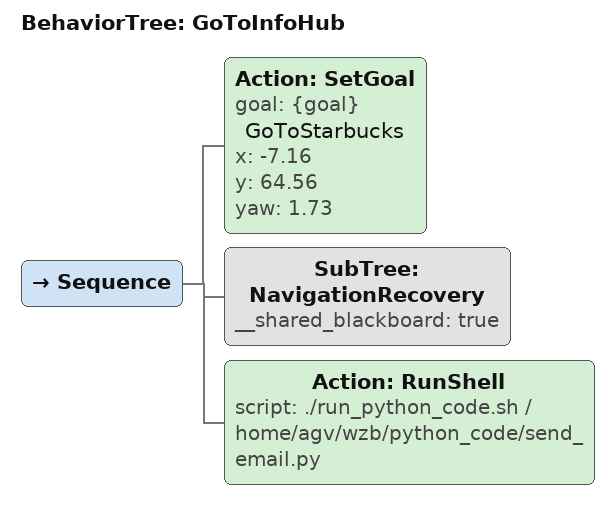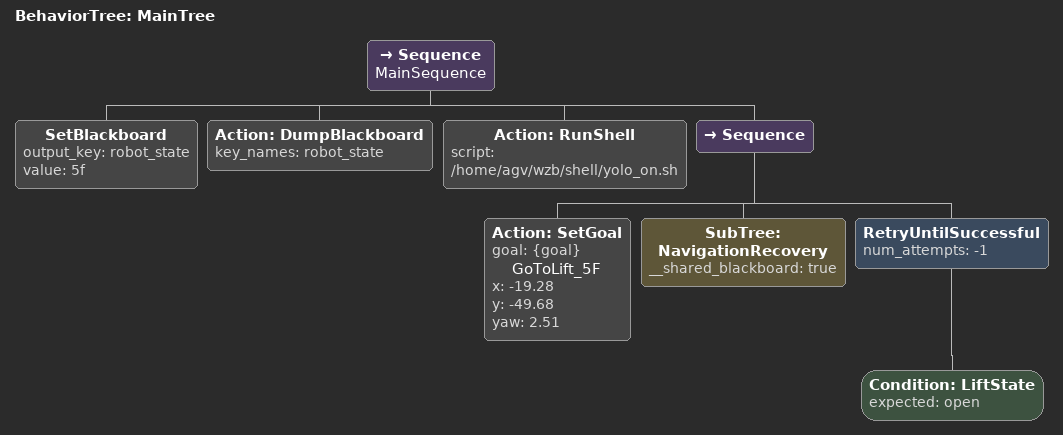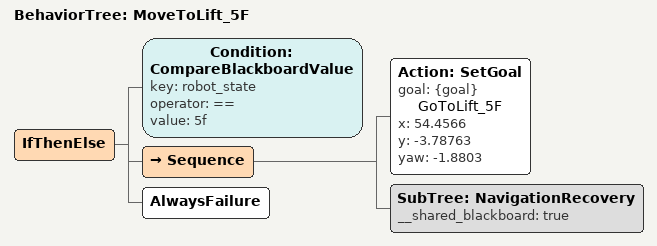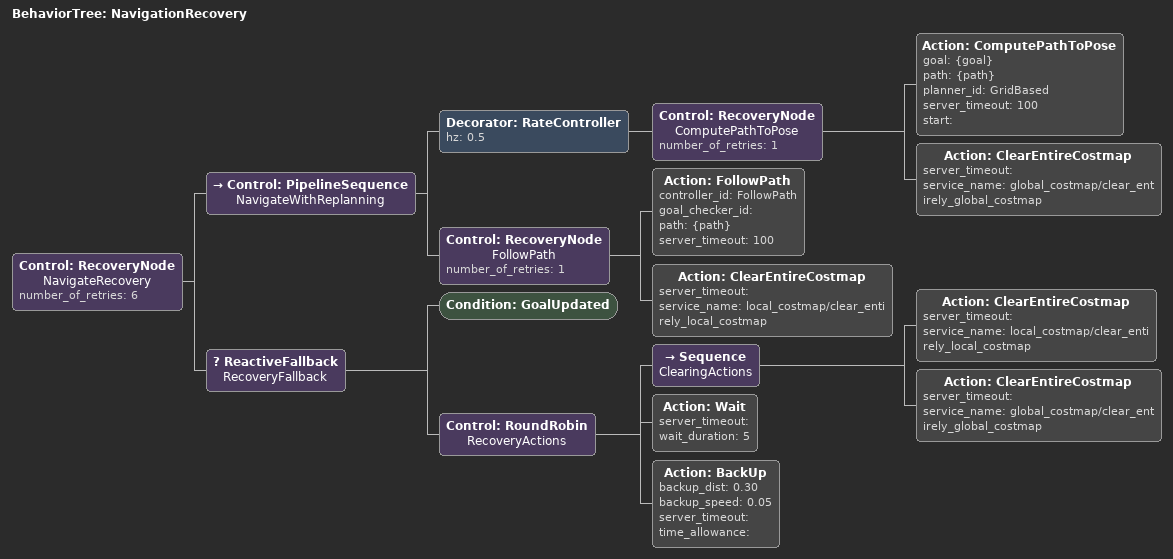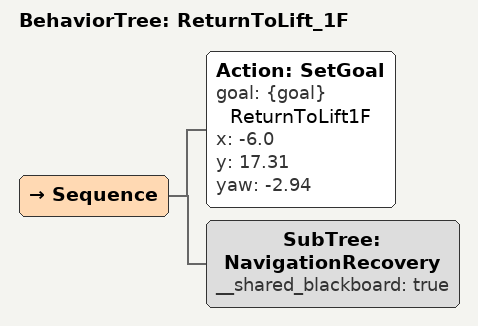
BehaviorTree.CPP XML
<BehaviorTree ID="GoToInfoHub">
    <Sequence>
        <Action ID="SetGoal" goal="{goal}" name="GoToStarbucks" x="-7.16" y="64.56" yaw="1.73"/>
        <SubTree ID="NavigationRecovery" __shared_blackboard="true"/>
        <Action ID="RunShell" script="./run_python_code.sh /home/agv/wzb/python_code/send_email.py"/>
    </Sequence>
</BehaviorTree>

<BehaviorTree ID="MainTree">
    <Sequence name="MainSequence">
        <SetBlackboard output_key="robot_state" value="5f"/>
        <Action ID="DumpBlackboard" key_names="robot_state"/>
        <Action ID="RunShell" script="/home/agv/wzb/shell/yolo_on.sh"/>
        <Sequence>
            <Action ID="SetGoal" goal="{goal}" name="GoToLift_5F" x="-19.28" y="-49.68" yaw="2.51"/>
            <SubTree ID="NavigationRecovery" __shared_blackboard="true"/>
            <RetryUntilSuccessful num_attempts="-1">
                <Condition ID="LiftState" expected="open"/>
            </RetryUntilSuccessful>
        </Sequence>
    </Sequence>
</BehaviorTree>

<BehaviorTree ID="MoveToLift_5F">
    <IfThenElse>
        <Condition ID="CompareBlackboardValue" key="robot_state" operator="==" value="5f"/>
        <Sequence>
            <Action ID="SetGoal" goal="{goal}" name="GoToLift_5F" x="54.4566" y="-3.78763" yaw="-1.8803"/>
            <SubTree ID="NavigationRecovery" __shared_blackboard="true"/>
        </Sequence>
        <AlwaysFailure/>
    </IfThenElse>
</BehaviorTree>

<BehaviorTree ID="NavigationRecovery">
    <Control ID="RecoveryNode" name="NavigateRecovery" number_of_retries="6">
        <Control ID="PipelineSequence" name="NavigateWithReplanning">
            <Decorator ID="RateController" hz="0.5">
                <Control ID="RecoveryNode" name="ComputePathToPose" number_of_retries="1">
                    <Action ID="ComputePathToPose" goal="{goal}" path="{path}" planner_id="GridBased" server_timeout="100" start=""/>
                    <Action ID="ClearEntireCostmap" server_timeout="" service_name="global_costmap/clear_entirely_global_costmap"/>
                </Control>
            </Decorator>
            <Control ID="RecoveryNode" name="FollowPath" number_of_retries="1">
                <Action ID="FollowPath" controller_id="FollowPath" goal_checker_id="" path="{path}" server_timeout="100"/>
                <Action ID="ClearEntireCostmap" server_timeout="" service_name="local_costmap/clear_entirely_local_costmap"/>
            </Control>
        </Control>
        <ReactiveFallback name="RecoveryFallback">
            <Condition ID="GoalUpdated"/>
            <Control ID="RoundRobin" name="RecoveryActions">
                <Sequence name="ClearingActions">
                    <Action ID="ClearEntireCostmap" server_timeout="" service_name="local_costmap/clear_entirely_local_costmap"/>
                    <Action ID="ClearEntireCostmap" server_timeout="" service_name="global_costmap/clear_entirely_global_costmap"/>
                </Sequence>
                <Action ID="Wait" server_timeout="" wait_duration="5"/>
                <Action ID="BackUp" backup_dist="0.30" backup_speed="0.05" server_timeout="" time_allowance=""/>
            </Control>
        </ReactiveFallback>
    </Control>
</BehaviorTree>

<BehaviorTree ID="ReturnToLift_1F">
    <Sequence>
        <Action ID="SetGoal" goal="{goal}" name="ReturnToLift1F" x="-6.0" y="17.31" yaw="-2.94"/>
        <SubTree ID="NavigationRecovery" __shared_blackboard="true"/>
    </Sequence>
</BehaviorTree>
